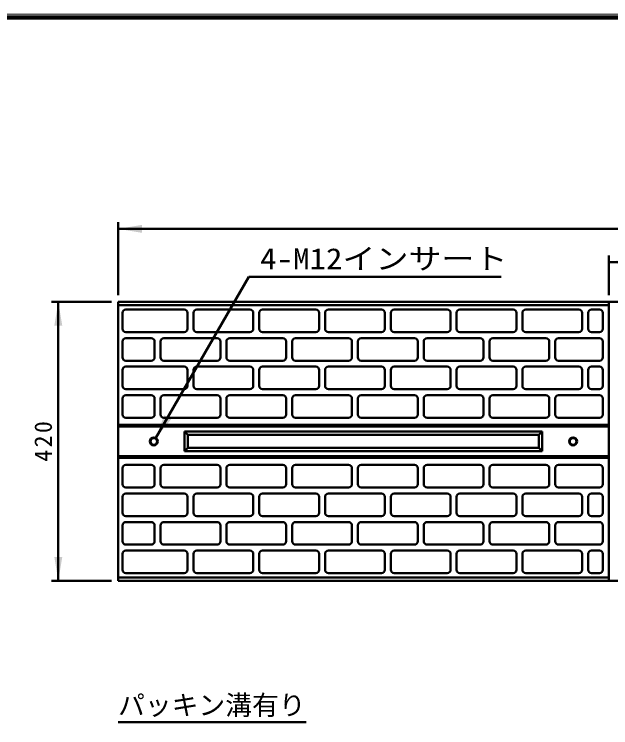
# Model space of a CAD drawing. Units: millimetres, scale not verified. Extents: x 100 to 4105, y 100 to 2870.
# Drawn here: x 1778 to 2676, y 1796 to 2870 of the extents above; entities that cross this region are included whole.
import ezdxf
from ezdxf.enums import TextEntityAlignment as Align

# ---------------------------------------------------------------- set-up
doc = ezdxf.new("R2010")
doc.units = ezdxf.units.MM
doc.header["$LTSCALE"] = 5
doc.layers.add('V-nasSTD', color=7, linetype='Continuous', lineweight=50)
doc.styles.add('ＭＳ ゴシック', font='')
doc.styles.get('ＭＳ ゴシック').set_extended_font_data('MS Gothic')

msp = doc.modelspace()

# ---------------------------------------------------------------- hatches: boundary and pattern name
at = {"layer": 'V-nasSTD'}
for points in [[(1970.35, 2552.841), (1934.35, 2546.841), (1970.35, 2540.841)], [(2708.85, 2502.841), (2672.85, 2496.841), (2708.85, 2490.841)], [(1850.35, 2400.841), (1844.35, 2436.841), (1838.35, 2400.841)], [(2003.854, 2266.214), (1991.05, 2232.037), (2014.247, 2260.214)], [(1838.35, 2052.841), (1844.35, 2016.841), (1850.35, 2052.841)]]:
    msp.add_hatch(color=256, dxfattribs=at).paths.add_polyline_path(points)

# ---------------------------------------------------------------- linework, layer by layer
at = {"layer": 'V-nasSTD', "lineweight": 100}
msp.add_line((4100, 2865), (105, 2865), dxfattribs=at)
at = {"layer": 'V-nasSTD'}
for p, q in [((1934.35, 2446.841), (1934.35, 2556.841)), ((1934.35, 2546.841), (3934.35, 2546.841)), ((2672.85, 2506.841), (2672.85, 2446.841)), ((2672.85, 2496.841), (2863.85, 2496.841)), ((1991.05, 2232.037), (2131.05, 2474.524)), ((2131.05, 2474.524), (2511.05, 2474.524)), ((1924.35, 2436.841), (1834.35, 2436.841)), ((1844.35, 2016.841), (1844.35, 2436.841)), ((1934.35, 2436.841), (1934.35, 2016.841)), ((2672.85, 2436.841), (1934.35, 2436.841)), ((1934.35, 2431.841), (2672.85, 2431.841)), ((2672.85, 2016.841), (2672.85, 2436.841)), ((2678.85, 2436.841), (2672.85, 2436.841)), ((2672.85, 2436.841), (3195.85, 2436.841)), ((1940.85, 2420.341), (1940.85, 2396.341)), ((1945.85, 2425.341), (2033.85, 2425.341)), ((2038.85, 2420.341), (2038.85, 2396.341)), ((2047.85, 2420.341), (2047.85, 2396.341)), ((2052.85, 2425.341), (2132.85, 2425.341)), ((2137.85, 2420.341), (2137.85, 2396.341)), ((2146.85, 2420.341), (2146.85, 2396.341)), ((2151.85, 2425.341), (2231.85, 2425.341)), ((2236.85, 2420.341), (2236.85, 2396.341)), ((2245.85, 2420.341), (2245.85, 2396.341)), ((2250.85, 2425.341), (2330.85, 2425.341)), ((2335.85, 2420.341), (2335.85, 2396.341)), ((2344.85, 2420.341), (2344.85, 2396.341)), ((2429.85, 2425.341), (2349.85, 2425.341)), ((2434.85, 2396.341), (2434.85, 2420.341)), ((2443.85, 2420.341), (2443.85, 2396.341)), ((2448.85, 2425.341), (2528.85, 2425.341)), ((2533.85, 2420.341), (2533.85, 2396.341)), ((2542.85, 2420.341), (2542.85, 2396.341)), ((2547.85, 2425.341), (2627.85, 2425.341)), ((2632.85, 2420.341), (2632.85, 2396.341)), ((2641.85, 2420.341), (2641.85, 2396.341)), ((2646.85, 2425.341), (2658.85, 2425.341)), ((2663.85, 2420.341), (2663.85, 2396.341)), ((1945.85, 2391.341), (2033.85, 2391.341)), ((2132.85, 2391.341), (2052.85, 2391.341)), ((2151.85, 2391.341), (2231.85, 2391.341)), ((2330.85, 2391.341), (2250.85, 2391.341)), ((2349.85, 2391.341), (2429.85, 2391.341)), ((2448.85, 2391.341), (2528.85, 2391.341)), ((2547.85, 2391.341), (2627.85, 2391.341)), ((2646.85, 2391.341), (2658.85, 2391.341)), ((1940.85, 2353.341), (1940.85, 2377.341)), ((1945.85, 2382.341), (1984.35, 2382.341)), ((1989.35, 2377.341), (1989.35, 2353.341)), ((1998.35, 2353.341), (1998.35, 2377.341)), ((2003.35, 2382.341), (2083.35, 2382.341)), ((2088.35, 2377.341), (2088.35, 2353.341)), ((2097.35, 2353.341), (2097.35, 2377.341)), ((2182.35, 2382.341), (2102.35, 2382.341)), ((2187.35, 2353.341), (2187.35, 2377.341)), ((2196.35, 2353.341), (2196.35, 2377.341)), ((2201.35, 2382.341), (2281.35, 2382.341)), ((2286.35, 2377.341), (2286.35, 2353.341)), ((2295.35, 2353.341), (2295.35, 2377.341)), ((2300.35, 2382.341), (2380.35, 2382.341)), ((2385.35, 2377.341), (2385.35, 2353.341)), ((2394.35, 2377.341), (2394.35, 2353.341)), ((2399.35, 2382.341), (2479.35, 2382.341)), ((2484.35, 2377.341), (2484.35, 2353.341)), ((2493.35, 2353.341), (2493.35, 2377.341)), ((2498.35, 2382.341), (2578.35, 2382.341)), ((2583.35, 2377.341), (2583.35, 2353.341)), ((2592.35, 2353.341), (2592.35, 2377.341)), ((2597.35, 2382.341), (2658.85, 2382.341)), ((2663.85, 2377.341), (2663.85, 2353.341)), ((1984.35, 2348.341), (1945.85, 2348.341)), ((2003.35, 2348.341), (2083.35, 2348.341)), ((2102.35, 2348.341), (2182.35, 2348.341)), ((2201.35, 2348.341), (2281.35, 2348.341)), ((2300.35, 2348.341), (2380.35, 2348.341)), ((2399.35, 2348.341), (2479.35, 2348.341)), ((2498.35, 2348.341), (2578.35, 2348.341)), ((2597.35, 2348.341), (2658.85, 2348.341)), ((1940.85, 2334.341), (1940.85, 2310.341)), ((1945.85, 2339.341), (2033.85, 2339.341)), ((2038.85, 2334.341), (2038.85, 2310.341)), ((2047.85, 2334.341), (2047.85, 2310.341)), ((2052.85, 2339.341), (2132.85, 2339.341)), ((2137.85, 2334.341), (2137.85, 2310.341)), ((2146.85, 2334.341), (2146.85, 2310.341)), ((2151.85, 2339.341), (2231.85, 2339.341)), ((2236.85, 2334.341), (2236.85, 2310.341)), ((2245.85, 2334.341), (2245.85, 2310.341)), ((2250.85, 2339.341), (2330.85, 2339.341)), ((2335.85, 2334.341), (2335.85, 2310.341)), ((2344.85, 2334.341), (2344.85, 2310.341)), ((2429.85, 2339.341), (2349.85, 2339.341)), ((2434.85, 2310.341), (2434.85, 2334.341)), ((2443.85, 2334.341), (2443.85, 2310.341)), ((2448.85, 2339.341), (2528.85, 2339.341)), ((2533.85, 2334.341), (2533.85, 2310.341)), ((2542.85, 2334.341), (2542.85, 2310.341)), ((2547.85, 2339.341), (2627.85, 2339.341)), ((2632.85, 2334.341), (2632.85, 2310.341)), ((2641.85, 2334.341), (2641.85, 2310.341)), ((2646.85, 2339.341), (2658.85, 2339.341)), ((2663.85, 2334.341), (2663.85, 2310.341)), ((1945.85, 2305.341), (2033.85, 2305.341)), ((2132.85, 2305.341), (2052.85, 2305.341)), ((2151.85, 2305.341), (2231.85, 2305.341)), ((2330.85, 2305.341), (2250.85, 2305.341)), ((2349.85, 2305.341), (2429.85, 2305.341)), ((2448.85, 2305.341), (2528.85, 2305.341)), ((2547.85, 2305.341), (2627.85, 2305.341)), ((2646.85, 2305.341), (2658.85, 2305.341)), ((1940.85, 2267.341), (1940.85, 2291.341)), ((1945.85, 2296.341), (1984.35, 2296.341)), ((1989.35, 2291.341), (1989.35, 2267.341)), ((1998.35, 2267.341), (1998.35, 2291.341)), ((2003.35, 2296.341), (2083.35, 2296.341)), ((2088.35, 2291.341), (2088.35, 2267.341)), ((2097.35, 2267.341), (2097.35, 2291.341)), ((2182.35, 2296.341), (2102.35, 2296.341)), ((2187.35, 2267.341), (2187.35, 2291.341)), ((2196.35, 2267.341), (2196.35, 2291.341)), ((2201.35, 2296.341), (2281.35, 2296.341)), ((2286.35, 2291.341), (2286.35, 2267.341)), ((2295.35, 2267.341), (2295.35, 2291.341)), ((2300.35, 2296.341), (2380.35, 2296.341)), ((2385.35, 2291.341), (2385.35, 2267.341)), ((2394.35, 2291.341), (2394.35, 2267.341)), ((2399.35, 2296.341), (2479.35, 2296.341)), ((2484.35, 2291.341), (2484.35, 2267.341)), ((2493.35, 2267.341), (2493.35, 2291.341)), ((2498.35, 2296.341), (2578.35, 2296.341)), ((2583.35, 2291.341), (2583.35, 2267.341)), ((2592.35, 2267.341), (2592.35, 2291.341)), ((2597.35, 2296.341), (2658.85, 2296.341)), ((2663.85, 2291.341), (2663.85, 2267.341)), ((1984.35, 2262.341), (1945.85, 2262.341)), ((2003.35, 2262.341), (2083.35, 2262.341)), ((2102.35, 2262.341), (2182.35, 2262.341)), ((2201.35, 2262.341), (2281.35, 2262.341)), ((2300.35, 2262.341), (2380.35, 2262.341)), ((2399.35, 2262.341), (2479.35, 2262.341)), ((2498.35, 2262.341), (2578.35, 2262.341)), ((2597.35, 2262.341), (2658.85, 2262.341)), ((2672.85, 2251.841), (1934.35, 2251.841)), ((2672.85, 2249.341), (1934.35, 2249.341)), ((2572.85, 2241.841), (2034.35, 2241.841)), ((2034.35, 2211.841), (2034.35, 2241.841)), ((2039.35, 2236.841), (2034.35, 2241.841)), ((2567.85, 2236.841), (2039.35, 2236.841)), ((2039.35, 2216.841), (2039.35, 2236.841)), ((2567.85, 2236.841), (2572.85, 2241.841)), ((2567.85, 2216.841), (2567.85, 2236.841)), ((2572.85, 2211.841), (2572.85, 2241.841)), ((2039.35, 2216.841), (2034.35, 2211.841)), ((2567.85, 2216.841), (2039.35, 2216.841)), ((2567.85, 2216.841), (2572.85, 2211.841)), ((2672.85, 2204.341), (1934.35, 2204.341)), ((2572.85, 2211.841), (2034.35, 2211.841)), ((2672.85, 2201.841), (1934.35, 2201.841)), ((1940.85, 2186.341), (1940.85, 2162.341)), ((1984.35, 2191.341), (1945.85, 2191.341)), ((1989.35, 2162.341), (1989.35, 2186.341)), ((1998.35, 2186.341), (1998.35, 2162.341)), ((2003.35, 2191.341), (2083.35, 2191.341)), ((2088.35, 2162.341), (2088.35, 2186.341)), ((2097.35, 2186.341), (2097.35, 2162.341)), ((2102.35, 2191.341), (2182.35, 2191.341)), ((2187.35, 2186.341), (2187.35, 2162.341)), ((2196.35, 2186.341), (2196.35, 2162.341)), ((2201.35, 2191.341), (2281.35, 2191.341)), ((2286.35, 2162.341), (2286.35, 2186.341)), ((2295.35, 2186.341), (2295.35, 2162.341)), ((2300.35, 2191.341), (2380.35, 2191.341)), ((2385.35, 2162.341), (2385.35, 2186.341)), ((2394.35, 2162.341), (2394.35, 2186.341)), ((2399.35, 2191.341), (2479.35, 2191.341)), ((2484.35, 2162.341), (2484.35, 2186.341)), ((2493.35, 2186.341), (2493.35, 2162.341)), ((2498.35, 2191.341), (2578.35, 2191.341)), ((2583.35, 2162.341), (2583.35, 2186.341)), ((2592.35, 2186.341), (2592.35, 2162.341)), ((2597.35, 2191.341), (2658.85, 2191.341)), ((2663.85, 2162.341), (2663.85, 2186.341)), ((1945.85, 2157.341), (1984.35, 2157.341)), ((2003.35, 2157.341), (2083.35, 2157.341)), ((2182.35, 2157.341), (2102.35, 2157.341)), ((2201.35, 2157.341), (2281.35, 2157.341)), ((2300.35, 2157.341), (2380.35, 2157.341)), ((2399.35, 2157.341), (2479.35, 2157.341)), ((2498.35, 2157.341), (2578.35, 2157.341)), ((2597.35, 2157.341), (2658.85, 2157.341)), ((1940.85, 2119.341), (1940.85, 2143.341)), ((1945.85, 2148.341), (2033.85, 2148.341)), ((2038.85, 2119.341), (2038.85, 2143.341)), ((2047.85, 2119.341), (2047.85, 2143.341)), ((2132.85, 2148.341), (2052.85, 2148.341)), ((2137.85, 2119.341), (2137.85, 2143.341)), ((2146.85, 2119.341), (2146.85, 2143.341)), ((2151.85, 2148.341), (2231.85, 2148.341)), ((2236.85, 2119.341), (2236.85, 2143.341)), ((2245.85, 2119.341), (2245.85, 2143.341)), ((2330.85, 2148.341), (2250.85, 2148.341)), ((2335.85, 2119.341), (2335.85, 2143.341)), ((2344.85, 2119.341), (2344.85, 2143.341)), ((2349.85, 2148.341), (2429.85, 2148.341)), ((2434.85, 2143.341), (2434.85, 2119.341)), ((2443.85, 2119.341), (2443.85, 2143.341)), ((2448.85, 2148.341), (2528.85, 2148.341)), ((2533.85, 2119.341), (2533.85, 2143.341)), ((2542.85, 2119.341), (2542.85, 2143.341)), ((2547.85, 2148.341), (2627.85, 2148.341)), ((2632.85, 2119.341), (2632.85, 2143.341)), ((2641.85, 2119.341), (2641.85, 2143.341)), ((2646.85, 2148.341), (2658.85, 2148.341)), ((2663.85, 2119.341), (2663.85, 2143.341)), ((1945.85, 2114.341), (2033.85, 2114.341)), ((2052.85, 2114.341), (2132.85, 2114.341)), ((2151.85, 2114.341), (2231.85, 2114.341)), ((2250.85, 2114.341), (2330.85, 2114.341)), ((2429.85, 2114.341), (2349.85, 2114.341)), ((2448.85, 2114.341), (2528.85, 2114.341)), ((2547.85, 2114.341), (2627.85, 2114.341)), ((2646.85, 2114.341), (2658.85, 2114.341)), ((1940.85, 2100.341), (1940.85, 2076.341)), ((1984.35, 2105.341), (1945.85, 2105.341)), ((1989.35, 2076.341), (1989.35, 2100.341)), ((1998.35, 2100.341), (1998.35, 2076.341)), ((2003.35, 2105.341), (2083.35, 2105.341)), ((2088.35, 2076.341), (2088.35, 2100.341)), ((2097.35, 2100.341), (2097.35, 2076.341)), ((2102.35, 2105.341), (2182.35, 2105.341)), ((2187.35, 2100.341), (2187.35, 2076.341)), ((2196.35, 2100.341), (2196.35, 2076.341)), ((2201.35, 2105.341), (2281.35, 2105.341)), ((2286.35, 2076.341), (2286.35, 2100.341)), ((2295.35, 2100.341), (2295.35, 2076.341)), ((2300.35, 2105.341), (2380.35, 2105.341)), ((2385.35, 2076.341), (2385.35, 2100.341)), ((2394.35, 2076.341), (2394.35, 2100.341)), ((2399.35, 2105.341), (2479.35, 2105.341)), ((2484.35, 2076.341), (2484.35, 2100.341)), ((2493.35, 2100.341), (2493.35, 2076.341)), ((2498.35, 2105.341), (2578.35, 2105.341)), ((2583.35, 2076.341), (2583.35, 2100.341)), ((2592.35, 2100.341), (2592.35, 2076.341)), ((2597.35, 2105.341), (2658.85, 2105.341)), ((2663.85, 2076.341), (2663.85, 2100.341)), ((1945.85, 2071.341), (1984.35, 2071.341)), ((2003.35, 2071.341), (2083.35, 2071.341)), ((2182.35, 2071.341), (2102.35, 2071.341)), ((2201.35, 2071.341), (2281.35, 2071.341)), ((2300.35, 2071.341), (2380.35, 2071.341)), ((2399.35, 2071.341), (2479.35, 2071.341)), ((2498.35, 2071.341), (2578.35, 2071.341)), ((2597.35, 2071.341), (2658.85, 2071.341)), ((1940.85, 2033.341), (1940.85, 2057.341)), ((1945.85, 2062.341), (2033.85, 2062.341)), ((2038.85, 2033.341), (2038.85, 2057.341)), ((2047.85, 2033.341), (2047.85, 2057.341)), ((2132.85, 2062.341), (2052.85, 2062.341)), ((2137.85, 2033.341), (2137.85, 2057.341)), ((2146.85, 2033.341), (2146.85, 2057.341)), ((2151.85, 2062.341), (2231.85, 2062.341)), ((2236.85, 2033.341), (2236.85, 2057.341)), ((2245.85, 2033.341), (2245.85, 2057.341)), ((2330.85, 2062.341), (2250.85, 2062.341)), ((2335.85, 2033.341), (2335.85, 2057.341)), ((2344.85, 2033.341), (2344.85, 2057.341)), ((2349.85, 2062.341), (2429.85, 2062.341)), ((2434.85, 2057.341), (2434.85, 2033.341)), ((2443.85, 2033.341), (2443.85, 2057.341)), ((2448.85, 2062.341), (2528.85, 2062.341)), ((2533.85, 2033.341), (2533.85, 2057.341)), ((2542.85, 2033.341), (2542.85, 2057.341)), ((2547.85, 2062.341), (2627.85, 2062.341)), ((2632.85, 2033.341), (2632.85, 2057.341)), ((2641.85, 2033.341), (2641.85, 2057.341)), ((2646.85, 2062.341), (2658.85, 2062.341)), ((2663.85, 2033.341), (2663.85, 2057.341)), ((1934.35, 2021.841), (2672.85, 2021.841)), ((1945.85, 2028.341), (2033.85, 2028.341)), ((2052.85, 2028.341), (2132.85, 2028.341)), ((2151.85, 2028.341), (2231.85, 2028.341)), ((2250.85, 2028.341), (2330.85, 2028.341)), ((2429.85, 2028.341), (2349.85, 2028.341)), ((2448.85, 2028.341), (2528.85, 2028.341)), ((2547.85, 2028.341), (2627.85, 2028.341)), ((2646.85, 2028.341), (2658.85, 2028.341)), ((1924.35, 2016.841), (1834.35, 2016.841)), ((1934.35, 2016.841), (2672.85, 2016.841)), ((2678.85, 2016.841), (2672.85, 2016.841)), ((3195.85, 2016.841), (2672.85, 2016.841)), ((1934.35, 1804.053), (2217.558, 1804.053))]:
    msp.add_line(p, q, dxfattribs=at)
at = {"layer": 'V-nasSTD', "lineweight": 13}
msp.add_lwpolyline([(100, 100), (100, 2870), (4105, 2870), (4105, 100)], close=True, dxfattribs=at)
at = {"layer": 'V-nasSTD'}
for centre, radius in [((1988.05, 2226.841), 6), ((1988.05, 2226.841), 5), ((2619.15, 2226.841), 6), ((2619.15, 2226.841), 5)]:
    msp.add_circle(centre, radius, dxfattribs=at)
for centre, start, end in [((1945.85, 2420.341), 90, 180), ((2033.85, 2420.341), 0, 90), ((2052.85, 2420.341), 90, 180), ((2132.85, 2420.341), 0, 90), ((2151.85, 2420.341), 90, 180), ((2231.85, 2420.341), 0, 90), ((2250.85, 2420.341), 90, 180), ((2330.85, 2420.341), 0, 90), ((2349.85, 2420.341), 90, 180), ((2429.85, 2420.341), 0, 90), ((2448.85, 2420.341), 90, 180), ((2528.85, 2420.341), 0, 90), ((2547.85, 2420.341), 90, 180), ((2627.85, 2420.341), 0, 90), ((2646.85, 2420.341), 90, 180), ((2658.85, 2420.341), 0, 90), ((1945.85, 2396.341), 180, 270), ((2033.85, 2396.341), 270, 0), ((2052.85, 2396.341), 180, 270), ((2132.85, 2396.341), 270, 0), ((2151.85, 2396.341), 180, 270), ((2231.85, 2396.341), 270, 0), ((2250.85, 2396.341), 180, 270), ((2330.85, 2396.341), 270, 0), ((2349.85, 2396.341), 180, 270), ((2429.85, 2396.341), 270, 0), ((2448.85, 2396.341), 180, 270), ((2528.85, 2396.341), 270, 0), ((2547.85, 2396.341), 180, 270), ((2627.85, 2396.341), 270, 0), ((2646.85, 2396.341), 180, 270), ((2658.85, 2396.341), 270, 0), ((1945.85, 2377.341), 90, 180), ((1984.35, 2377.341), 0, 90), ((2003.35, 2377.341), 90, 180), ((2083.35, 2377.341), 0, 90), ((2102.35, 2377.341), 90, 180), ((2182.35, 2377.341), 0, 90), ((2201.35, 2377.341), 90, 180), ((2281.35, 2377.341), 0, 90), ((2300.35, 2377.341), 90, 180), ((2380.35, 2377.341), 0, 90), ((2399.35, 2377.341), 90, 180), ((2479.35, 2377.341), 0, 90), ((2498.35, 2377.341), 90, 180), ((2578.35, 2377.341), 0, 90), ((2597.35, 2377.341), 90, 180), ((2658.85, 2377.341), 0, 90), ((1945.85, 2353.341), 180, 270), ((1984.35, 2353.341), 270, 0), ((2003.35, 2353.341), 180, 270), ((2083.35, 2353.341), 270, 0), ((2102.35, 2353.341), 180, 270), ((2182.35, 2353.341), 270, 0), ((2201.35, 2353.341), 180, 270), ((2281.35, 2353.341), 270, 0), ((2300.35, 2353.341), 180, 270), ((2380.35, 2353.341), 270, 0), ((2399.35, 2353.341), 180, 270), ((2479.35, 2353.341), 270, 0), ((2498.35, 2353.341), 180, 270), ((2578.35, 2353.341), 270, 0), ((2597.35, 2353.341), 180, 270), ((2658.85, 2353.341), 270, 0), ((1945.85, 2334.341), 90, 180), ((2033.85, 2334.341), 0, 90), ((2052.85, 2334.341), 90, 180), ((2132.85, 2334.341), 0, 90), ((2151.85, 2334.341), 90, 180), ((2231.85, 2334.341), 0, 90), ((2250.85, 2334.341), 90, 180), ((2330.85, 2334.341), 0, 90), ((2349.85, 2334.341), 90, 180), ((2429.85, 2334.341), 0, 90), ((2448.85, 2334.341), 90, 180), ((2528.85, 2334.341), 0, 90), ((2547.85, 2334.341), 90, 180), ((2627.85, 2334.341), 0, 90), ((2646.85, 2334.341), 90, 180), ((2658.85, 2334.341), 0, 90), ((1945.85, 2310.341), 180, 270), ((2033.85, 2310.341), 270, 0), ((2052.85, 2310.341), 180, 270), ((2132.85, 2310.341), 270, 0), ((2151.85, 2310.341), 180, 270), ((2231.85, 2310.341), 270, 0), ((2250.85, 2310.341), 180, 270), ((2330.85, 2310.341), 270, 0), ((2349.85, 2310.341), 180, 270), ((2429.85, 2310.341), 270, 0), ((2448.85, 2310.341), 180, 270), ((2528.85, 2310.341), 270, 0), ((2547.85, 2310.341), 180, 270), ((2627.85, 2310.341), 270, 0), ((2646.85, 2310.341), 180, 270), ((2658.85, 2310.341), 270, 0), ((1945.85, 2291.341), 90, 180), ((1984.35, 2291.341), 0, 90), ((2003.35, 2291.341), 90, 180), ((2083.35, 2291.341), 0, 90), ((2102.35, 2291.341), 90, 180), ((2182.35, 2291.341), 0, 90), ((2201.35, 2291.341), 90, 180), ((2281.35, 2291.341), 0, 90), ((2300.35, 2291.341), 90, 180), ((2380.35, 2291.341), 0, 90), ((2399.35, 2291.341), 90, 180), ((2479.35, 2291.341), 0, 90), ((2498.35, 2291.341), 90, 180), ((2578.35, 2291.341), 0, 90), ((2597.35, 2291.341), 90, 180), ((2658.85, 2291.341), 0, 90), ((1945.85, 2267.341), 180, 270), ((1984.35, 2267.341), 270, 0), ((2003.35, 2267.341), 180, 270), ((2083.35, 2267.341), 270, 0), ((2102.35, 2267.341), 180, 270), ((2182.35, 2267.341), 270, 0), ((2201.35, 2267.341), 180, 270), ((2281.35, 2267.341), 270, 0), ((2300.35, 2267.341), 180, 270), ((2380.35, 2267.341), 270, 0), ((2399.35, 2267.341), 180, 270), ((2479.35, 2267.341), 270, 0), ((2498.35, 2267.341), 180, 270), ((2578.35, 2267.341), 270, 0), ((2597.35, 2267.341), 180, 270), ((2658.85, 2267.341), 270, 0), ((1945.85, 2186.341), 90, 180), ((1984.35, 2186.341), 0, 90), ((2003.35, 2186.341), 90, 180), ((2083.35, 2186.341), 0, 90), ((2102.35, 2186.341), 90, 180), ((2182.35, 2186.341), 0, 90), ((2201.35, 2186.341), 90, 180), ((2281.35, 2186.341), 0, 90), ((2300.35, 2186.341), 90, 180), ((2380.35, 2186.341), 0, 90), ((2399.35, 2186.341), 90, 180), ((2479.35, 2186.341), 0, 90), ((2498.35, 2186.341), 90, 180), ((2578.35, 2186.341), 0, 90), ((2597.35, 2186.341), 90, 180), ((2658.85, 2186.341), 0, 90), ((1945.85, 2162.341), 180, 270), ((1984.35, 2162.341), 270, 0), ((2003.35, 2162.341), 180, 270), ((2083.35, 2162.341), 270, 0), ((2102.35, 2162.341), 180, 270), ((2182.35, 2162.341), 270, 0), ((2201.35, 2162.341), 180, 270), ((2281.35, 2162.341), 270, 0), ((2300.35, 2162.341), 180, 270), ((2380.35, 2162.341), 270, 0), ((2399.35, 2162.341), 180, 270), ((2479.35, 2162.341), 270, 0), ((2498.35, 2162.341), 180, 270), ((2578.35, 2162.341), 270, 0), ((2597.35, 2162.341), 180, 270), ((2658.85, 2162.341), 270, 0), ((1945.85, 2143.341), 90, 180), ((2033.85, 2143.341), 0, 90), ((2052.85, 2143.341), 90, 180), ((2132.85, 2143.341), 0, 90), ((2151.85, 2143.341), 90, 180), ((2231.85, 2143.341), 0, 90), ((2250.85, 2143.341), 90, 180), ((2330.85, 2143.341), 0, 90), ((2349.85, 2143.341), 90, 180), ((2429.85, 2143.341), 0, 90), ((2448.85, 2143.341), 90, 180), ((2528.85, 2143.341), 0, 90), ((2547.85, 2143.341), 90, 180), ((2627.85, 2143.341), 0, 90), ((2646.85, 2143.341), 90, 180), ((2658.85, 2143.341), 0, 90), ((1945.85, 2119.341), 180, 270), ((2033.85, 2119.341), 270, 0), ((2052.85, 2119.341), 180, 270), ((2132.85, 2119.341), 270, 0), ((2151.85, 2119.341), 180, 270), ((2231.85, 2119.341), 270, 0), ((2250.85, 2119.341), 180, 270), ((2330.85, 2119.341), 270, 0), ((2349.85, 2119.341), 180, 270), ((2429.85, 2119.341), 270, 0), ((2448.85, 2119.341), 180, 270), ((2528.85, 2119.341), 270, 0), ((2547.85, 2119.341), 180, 270), ((2627.85, 2119.341), 270, 0), ((2646.85, 2119.341), 180, 270), ((2658.85, 2119.341), 270, 0), ((1945.85, 2100.341), 90, 180), ((1984.35, 2100.341), 0, 90), ((2003.35, 2100.341), 90, 180), ((2083.35, 2100.341), 0, 90), ((2102.35, 2100.341), 90, 180), ((2182.35, 2100.341), 0, 90), ((2201.35, 2100.341), 90, 180), ((2281.35, 2100.341), 0, 90), ((2300.35, 2100.341), 90, 180), ((2380.35, 2100.341), 0, 90), ((2399.35, 2100.341), 90, 180), ((2479.35, 2100.341), 0, 90), ((2498.35, 2100.341), 90, 180), ((2578.35, 2100.341), 0, 90), ((2597.35, 2100.341), 90, 180), ((2658.85, 2100.341), 0, 90), ((1945.85, 2076.341), 180, 270), ((1984.35, 2076.341), 270, 0), ((2003.35, 2076.341), 180, 270), ((2083.35, 2076.341), 270, 0), ((2102.35, 2076.341), 180, 270), ((2182.35, 2076.341), 270, 0), ((2201.35, 2076.341), 180, 270), ((2281.35, 2076.341), 270, 0), ((2300.35, 2076.341), 180, 270), ((2380.35, 2076.341), 270, 0), ((2399.35, 2076.341), 180, 270), ((2479.35, 2076.341), 270, 0), ((2498.35, 2076.341), 180, 270), ((2578.35, 2076.341), 270, 0), ((2597.35, 2076.341), 180, 270), ((2658.85, 2076.341), 270, 0), ((1945.85, 2057.341), 90, 180), ((2033.85, 2057.341), 0, 90), ((2052.85, 2057.341), 90, 180), ((2132.85, 2057.341), 0, 90), ((2151.85, 2057.341), 90, 180), ((2231.85, 2057.341), 0, 90), ((2250.85, 2057.341), 90, 180), ((2330.85, 2057.341), 0, 90), ((2349.85, 2057.341), 90, 180), ((2429.85, 2057.341), 0, 90), ((2448.85, 2057.341), 90, 180), ((2528.85, 2057.341), 0, 90), ((2547.85, 2057.341), 90, 180), ((2627.85, 2057.341), 0, 90), ((2646.85, 2057.341), 90, 180), ((2658.85, 2057.341), 0, 90), ((1945.85, 2033.341), 180, 270), ((2033.85, 2033.341), 270, 0), ((2052.85, 2033.341), 180, 270), ((2132.85, 2033.341), 270, 0), ((2151.85, 2033.341), 180, 270), ((2231.85, 2033.341), 270, 0), ((2250.85, 2033.341), 180, 270), ((2330.85, 2033.341), 270, 0), ((2349.85, 2033.341), 180, 270), ((2429.85, 2033.341), 270, 0), ((2448.85, 2033.341), 180, 270), ((2528.85, 2033.341), 270, 0), ((2547.85, 2033.341), 180, 270), ((2627.85, 2033.341), 270, 0), ((2646.85, 2033.341), 180, 270), ((2658.85, 2033.341), 270, 0)]:
    msp.add_arc(centre, 5, start, end, dxfattribs=at)

# ---------------------------------------------------------------- texts
at = {"layer": 'V-nasSTD', "style": 'ＭＳ ゴシック', "width": 1.15}
msp.add_text('4-M12インサート', height=31.67, dxfattribs=at).set_placement((2148.17, 2517.724), align=Align.TOP_LEFT)
at = {"layer": 'V-nasSTD', "style": 'ＭＳ ゴシック'}
msp.add_text('パッキン溝有り', height=29.56, dxfattribs=at).set_placement((1934.35, 1844.373), align=Align.TOP_LEFT)
at = {"layer": 'V-nasSTD', "insert": (1808.35, 2196.241), "char_height": 26.39, "attachment_point": 1, "rotation": 90, "style": 'ＭＳ ゴシック'}
msp.add_mtext('\\T1.2;420', dxfattribs=at)

doc.saveas('drawing.dxf')
